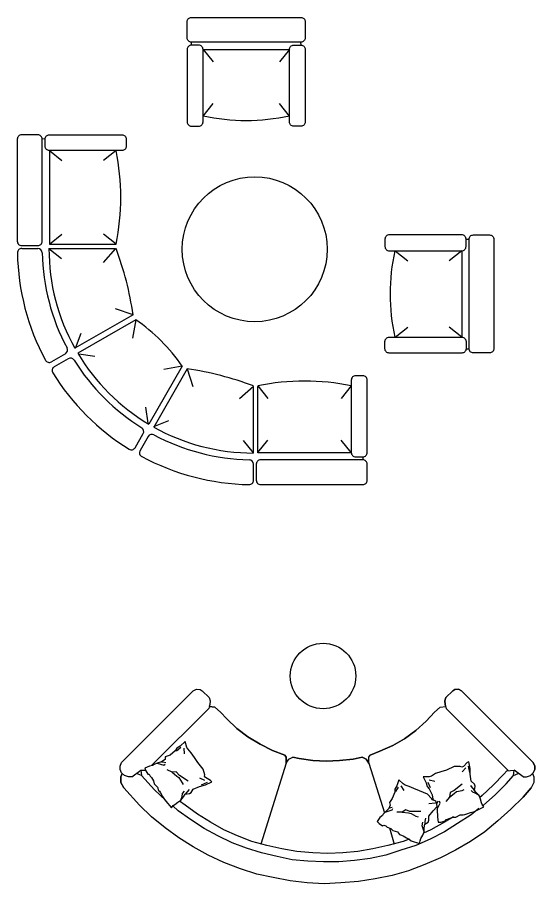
# Model space of a CAD drawing. Header units: inches. Extents: x -10949 to -5554, y -8625 to -6596.
# Drawn here: x -6752.7 to -6620.6, y -8071.5 to -7850.3 of the extents above; entities that cross this region are included whole.
import ezdxf

# ---------------------------------------------------------------- set-up
doc = ezdxf.new("R2010")
doc.units = ezdxf.units.IN
doc.layers.add('VATDUNG', color=9, linetype='Continuous')

# ---------------------------------------------------------------- blocks, each defined once
blk = doc.blocks.new('GHE-BANH')
for p, q in [((-300.6, -33.6), (-230.7, -120.5)), ((300.6, -33.6), (230.7, -120.5)), ((-300.6, -496.9), (-230.7, -410)), ((300.6, -496.9), (230.7, -410)), ((-381.5, -526.9), (-380.9, -547.7)), ((-300.6, -496.9), (300.6, -496.9)), ((381.5, -526.9), (380.9, -547.7))]:
    blk.add_line(p, q)
for points in [[(-411.5, -496.9), (-411.5, 7.5, -0.414214), (-381.5, 37.5), (-330.6, 37.5, -0.414214), (-300.6, 7.5), (-300.6, -496.9, -0.414214), (-330.6, -526.9), (-381.5, -526.9, -0.414214)], [(411.5, -496.9), (411.5, 7.5, 0.414214), (381.5, 37.5), (330.6, 37.5, 0.414214), (300.6, 7.5), (300.6, -496.9, 0.414214), (330.6, -526.9), (381.5, -526.9, 0.414214)], [(-410.9, -577.7), (-410.9, -690.6, 0.414214), (-380.9, -720.6), (380.9, -720.6, 0.414214), (410.9, -690.6), (410.9, -577.7, 0.414214), (380.9, -547.7), (-380.9, -547.7, 0.414214)]]:
    blk.add_lwpolyline(points, format="xyb", close=True)
blk.add_arc((0, -1361.9), 1361.9, 77.24829, 102.75171)
blk = doc.blocks.new('A$C5BF7512E')
at = {"layer": 'VATDUNG'}
for p, q in [((193.7, 2406.3), (172.9, 2405.7)), ((223.7, 2325.4), (223.7, 1674.2)), ((223.7, 2325.4), (310.6, 2255.5)), ((687, 2325.4), (600.1, 2255.5)), ((223.7, 1674.2), (310.6, 1744.1)), ((687, 1674.2), (600.1, 1744.1)), ((30.3, 1643.9), (143.2, 1643.9)), ((220.1, 1643.9), (683.3, 1643.9)), ((220.1, 1643.9), (306.9, 1574)), ((223.7, 1674.2), (687, 1674.2)), ((683.3, 1643.9), (596.5, 1546.9)), ((806.7, 1182), (683, 1222.8)), ((805.4, 1182.9), (400.9, 949.4)), ((825.4, 1148.3), (420.9, 914.7)), ((825.4, 1148.3), (800.8, 1020.4)), ((405.1, 951.1), (445.5, 1055)), ((334.7, 911.2), (236.9, 854.7)), ((428.2, 909.8), (538.7, 894.6)), ((354.7, 876.5), (256.9, 820)), ((1148.3, 825.4), (914.7, 420.9)), ((1182.9, 805.4), (949.4, 400.9)), ((1148.3, 825.4), (1020.4, 800.8)), ((1182, 806.7), (1222.8, 683)), ((1643.9, 683.3), (1546.9, 596.5)), ((1643.9, 220.1), (1643.9, 683.3)), ((1674.2, 687), (1744.1, 600.1)), ((1674.2, 220.1), (1674.2, 683.3)), ((2325.4, 687), (2255.5, 600.1)), ((909.8, 428.2), (894.6, 538.7)), ((951.1, 405.1), (1055, 445.5)), ((820, 256.9), (876.5, 354.7)), ((911.2, 334.7), (854.7, 236.9)), ((1643.9, 220.1), (1574, 306.9)), ((1674.2, 223.7), (1744.1, 310.6)), ((2325.4, 223.7), (2255.5, 310.6)), ((1674.2, 223.7), (2325.4, 223.7)), ((2406.3, 193.7), (2405.7, 172.9)), ((1643.9, 30.3), (1643.9, 143.2))]:
    blk.add_line(p, q, dxfattribs=at)
for points in [[(142.9, 2435.7), (30, 2435.7, 0.414214), (0, 2405.7), (0, 1693.9, 0.414214), (30, 1663.9), (142.9, 1663.9, 0.414214), (172.9, 1693.9), (172.9, 2405.7, 0.414214)], [(223.7, 2436.3), (728.1, 2436.3, -0.414214), (758.1, 2406.3), (758.1, 2355.4, -0.414214), (728.1, 2325.4), (223.7, 2325.4, -0.414214), (193.7, 2355.4), (193.7, 2406.3, -0.414214)], [(2436.3, 223.7), (2436.3, 728.1, 0.414214), (2406.3, 758.1), (2355.4, 758.1, 0.414214), (2325.4, 728.1), (2325.4, 223.7, 0.414214), (2355.4, 193.7), (2406.3, 193.7, 0.414214)], [(1663.9, 142.9), (1663.9, 30, 0.414214), (1693.9, 0), (2405.7, 0, 0.414214), (2435.7, 30), (2435.7, 142.9, 0.414214), (2405.7, 172.9), (1693.9, 172.9, 0.414214)]]:
    blk.add_lwpolyline(points, format="xyb", close=True, dxfattribs=at)
for centre, radius, start, end in [((-874.3, 1999.8), 1594.9, 348.22021, 11.77979), ((30.3, 1613.9), 30, 90, 181.06509), ((143.2, 1613.9), 30, 1.14523, 90), ((1643.9, 1643.9), 1423.9, 180, 209.19518), ((-1323.9, 881.8), 2150.5, 8.04737, 20.75501), ((1643.9, 1643.9), 1643.9, 181.06509, 208.22467), ((1643.9, 1643.9), 1471, 181.14523, 208.09106), ((78.7, 78.7), 1304.4, 34.92042, 55.07958), ((319.7, 937.1), 30, 300, 28.09106), ((1643.9, 1643.9), 1423.9, 210.80482, 239.19518), ((221.9, 880.6), 30, 208.22467, 300), ((369.7, 850.5), 30, 31.90894, 120), ((1643.9, 1643.9), 1471, 211.90894, 238.09106), ((271.9, 794), 30, 120, 211.77533), ((881.8, -1323.9), 2150.5, 69.24499, 81.95263), ((1643.9, 1643.9), 1643.9, 211.77533, 238.22467), ((1999.8, -874.3), 1594.9, 78.22021, 101.77979), ((850.5, 369.7), 30, 330, 58.09106), ((1643.9, 1643.9), 1423.9, 240.80482, 270), ((937.1, 319.7), 30, 61.90894, 150), ((1643.9, 1643.9), 1471, 241.90894, 268.85477), ((794, 271.9), 30, 238.22467, 330), ((880.6, 221.9), 30, 150, 241.77533), ((1643.9, 1643.9), 1643.9, 241.77533, 268.93491), ((1613.9, 143.2), 30, 0, 88.85477), ((1613.9, 30.3), 30, 268.93491, 0)]:
    blk.add_arc(centre, radius, start, end, dxfattribs=at)
blk = doc.blocks.new('sofa-51')
at = {"color": 0, "linetype": 'ByBlock'}
for p, q in [((-0.0142, 0.1758), (0.4846, 0.6746)), ((-0.0142, 0.1758), (0.4824, 0.6724)), ((-0.0142, 0.1758), (0.4824, 0.6724)), ((0.4824, 0.6724), (0.4846, 0.6746)), ((0.4846, 0.6746), (0.5073, 0.6865)), ((0.4846, 0.6746), (0.5073, 0.6865)), ((0.5073, 0.6865), (0.5314, 0.6841)), ((0.5073, 0.6865), (0.5314, 0.6841)), ((0.5314, 0.6841), (0.5465, 0.6761)), ((0.5314, 0.6841), (0.5465, 0.6761)), ((0.5465, 0.6761), (0.5943, 0.6284)), ((0.5943, 0.6284), (0.5465, 0.6761)), ((2.2434, 0.6284), (2.2911, 0.6761)), ((2.2434, 0.6284), (2.2911, 0.6761)), ((2.2911, 0.6761), (2.3062, 0.6841)), ((2.3062, 0.6841), (2.2911, 0.6761)), ((2.3062, 0.6841), (2.3303, 0.6865)), ((2.3303, 0.6865), (2.3062, 0.6841)), ((2.3303, 0.6865), (2.353, 0.6746)), ((2.353, 0.6746), (2.3303, 0.6865)), ((2.353, 0.6746), (2.8519, 0.1758)), ((2.8519, 0.1758), (2.353, 0.6746)), ((0.5943, 0.6284), (0.6014, 0.6052)), ((0.5943, 0.6284), (0.6014, 0.6052)), ((0.6014, 0.6052), (0.599, 0.5811)), ((0.6014, 0.6052), (0.599, 0.5811)), ((2.2362, 0.6052), (2.2434, 0.6284)), ((2.2434, 0.6284), (2.2362, 0.6052)), ((2.2386, 0.5811), (2.2362, 0.6052)), ((2.2362, 0.6052), (2.2386, 0.5811)), ((0.5924, 0.5518), (0.1936, 0.1553)), ((0.599, 0.5811), (0.5924, 0.5518)), ((0.599, 0.5811), (0.5957, 0.5664)), ((0.5957, 0.5664), (0.635, 0.5611)), ((0.635, 0.5611), (0.5957, 0.5664)), ((0.635, 0.5611), (0.6745, 0.5273)), ((0.6745, 0.5273), (0.635, 0.5611)), ((2.1632, 0.5273), (2.2027, 0.5611)), ((2.1632, 0.5273), (2.2027, 0.5611)), ((2.2027, 0.5611), (2.2419, 0.5664)), ((2.2027, 0.5611), (2.2419, 0.5664)), ((2.2419, 0.5664), (2.2386, 0.5811)), ((2.2386, 0.5811), (2.2452, 0.5518)), ((2.2452, 0.5518), (2.6796, 0.1199)), ((0.6745, 0.5273), (0.7173, 0.4798)), ((0.7173, 0.4798), (0.6745, 0.5273)), ((2.1062, 0.4655), (2.1632, 0.5273)), ((2.1632, 0.5273), (2.1062, 0.4655)), ((0.7173, 0.4798), (0.7885, 0.4133)), ((0.7885, 0.4133), (0.7173, 0.4798)), ((2.0349, 0.399), (2.1062, 0.4655)), ((2.1062, 0.4655), (2.0349, 0.399)), ((0.7885, 0.4133), (0.8645, 0.3563)), ((0.8645, 0.3563), (0.7885, 0.4133)), ((1.9542, 0.342), (2.0349, 0.399)), ((2.0349, 0.399), (1.9542, 0.342)), ((0.4275, 0.323), (0.3943, 0.2898)), ((0.4399, 0.2803), (0.4275, 0.323)), ((0.8645, 0.3563), (0.95, 0.304)), ((0.95, 0.304), (0.8645, 0.3563)), ((0.95, 0.304), (1.0355, 0.2613)), ((1.0355, 0.2613), (0.95, 0.304)), ((1.8734, 0.2945), (1.9542, 0.342)), ((1.9542, 0.342), (1.8734, 0.2945)), ((0.3591, 0.2584), (0.323, 0.228)), ((0.3705, 0.2755), (0.3591, 0.2584)), ((0.399, 0.2803), (0.3686, 0.2565)), ((0.3943, 0.2898), (0.3705, 0.2755)), ((0.418, 0.2755), (0.4209, 0.2375)), ((0.4465, 0.2708), (0.4399, 0.2803)), ((0.4703, 0.2442), (0.4465, 0.2708)), ((0.494, 0.2109), (0.4703, 0.2442)), ((1.0355, 0.2613), (1.121, 0.228)), ((1.121, 0.228), (1.0355, 0.2613)), ((1.7167, 0.228), (1.7832, 0.2565)), ((1.7832, 0.2565), (1.7167, 0.228)), ((1.7832, 0.2565), (1.8734, 0.2945)), ((1.8734, 0.2945), (1.7832, 0.2565)), ((0.2641, 0.1824), (0.2328, 0.171)), ((0.2879, 0.1967), (0.2641, 0.1824)), ((0.2641, 0.1824), (0.2736, 0.1805)), ((0.2898, 0.2157), (0.2879, 0.1967)), ((0.323, 0.228), (0.2898, 0.2157)), ((0.2993, 0.2138), (0.2993, 0.2138)), ((0.5159, 0.1777), (0.494, 0.2109)), ((1.121, 0.228), (1.1305, 0.2138)), ((1.1305, 0.2138), (1.121, 0.228)), ((1.1305, 0.2138), (1.1305, 0.171)), ((1.1305, 0.171), (1.1305, 0.2138)), ((1.1305, 0.171), (1.1495, 0.1995)), ((1.1305, 0.171), (1.1495, 0.1995)), ((1.1495, 0.1995), (1.178, 0.2138)), ((1.1495, 0.1995), (1.178, 0.2138)), ((1.178, 0.2138), (1.2208, 0.2043)), ((1.2208, 0.2043), (1.178, 0.2138)), ((1.2208, 0.2043), (1.3158, 0.19)), ((1.3158, 0.19), (1.2208, 0.2043)), ((1.3158, 0.19), (1.4108, 0.1853)), ((1.4108, 0.1853), (1.3158, 0.19)), ((1.4108, 0.1853), (1.5029, 0.19)), ((1.5029, 0.19), (1.4108, 0.1853)), ((1.5029, 0.19), (1.5979, 0.1995)), ((1.5979, 0.1995), (1.5029, 0.19)), ((1.5979, 0.1995), (1.6597, 0.2138)), ((1.6597, 0.2138), (1.5979, 0.1995)), ((1.6597, 0.2138), (1.6882, 0.1995)), ((1.6882, 0.1995), (1.6597, 0.2138)), ((1.6882, 0.1995), (1.7072, 0.171)), ((1.7072, 0.171), (1.6882, 0.1995)), ((1.7072, 0.2138), (1.7167, 0.228)), ((1.7072, 0.2138), (1.7167, 0.228)), ((1.7072, 0.171), (1.7072, 0.2138)), ((1.7072, 0.171), (1.7072, 0.2138)), ((2.4035, 0.1824), (2.3912, 0.1777)), ((2.413, 0.1349), (2.4035, 0.1824)), ((-0.0237, 0.152), (-0.0142, 0.1758)), ((-0.0237, 0.152), (-0.0142, 0.1758)), ((-0.0237, 0.1283), (-0.0237, 0.152)), ((-0.0237, 0.1283), (-0.0237, 0.152)), ((-0.0142, 0.1045), (-0.0237, 0.1283)), ((-0.0142, 0.1045), (-0.0237, 0.1283)), ((0.057, 0.076), (0.1188, 0.1235)), ((0.1188, 0.1235), (0.1235, 0.0855)), ((0.1188, 0.1235), (0.1568, 0.1235)), ((0.1805, 0.152), (0.1473, 0.1378)), ((0.1473, 0.1378), (0.1549, 0.1188)), ((0.1473, 0.1378), (0.1473, 0.1378)), ((0.1995, 0.1568), (0.1805, 0.152)), ((0.2119, 0.1634), (0.1995, 0.1568)), ((0.2328, 0.171), (0.2119, 0.1634)), ((0.2328, 0.171), (0.2803, 0.1587)), ((0.2736, 0.1805), (0.2926, 0.1758)), ((0.2803, 0.1587), (0.2898, 0.1663)), ((0.3373, 0.1092), (0.3021, 0.1254)), ((0.5539, 0.1302), (0.5159, 0.1777)), ((0.5653, 0.0903), (0.5539, 0.1302)), ((1.1305, 0.171), (0.9548, -0.3914)), ((1.7072, 0.171), (1.8164, -0.1729)), ((2.2468, 0.1235), (2.2088, 0.1112)), ((2.3009, 0.1492), (2.2468, 0.1235)), ((2.3437, 0.1492), (2.3009, 0.1492)), ((2.3532, 0.1444), (2.3437, 0.1492)), ((2.3655, 0.1492), (2.3532, 0.1444)), ((2.3817, 0.1397), (2.356, 0.1112)), ((2.3912, 0.1777), (2.3655, 0.1492)), ((2.3988, 0.152), (2.4083, 0.1064)), ((2.413, 0.095), (2.413, 0.1349)), ((2.6667, 0.1188), (2.7189, 0.1235)), ((2.7142, 0.0855), (2.7189, 0.1235)), ((2.7807, 0.076), (2.7189, 0.1235)), ((2.8519, 0.1758), (2.8614, 0.152)), ((2.8614, 0.152), (2.8519, 0.1758)), ((2.8614, 0.1283), (2.8519, 0.1045)), ((2.8519, 0.1045), (2.8614, 0.1283)), ((2.8614, 0.152), (2.8614, 0.1283)), ((2.8614, 0.1283), (2.8614, 0.152)), ((-0.019, 0.076), (-0.0095, 0.0998)), ((-0.0095, 0.0998), (-0.019, 0.076)), ((-0.019, 0.038), (-0.019, 0.076)), ((-0.019, 0.076), (-0.019, 0.038)), ((-0.0095, 0.0998), (-0.0142, 0.1045)), ((0.0048, 0.0855), (-0.0142, 0.1045)), ((0.0333, 0.076), (0.0048, 0.0855)), ((0.057, 0.076), (0.0333, 0.076)), ((0.1235, 0.0855), (0.0903, 0.0998)), ((0.2138, -0.0142), (0.1235, 0.0855)), ((0.1549, 0.1188), (0.1691, 0.095)), ((0.1691, 0.095), (0.1786, 0.095)), ((0.1786, 0.095), (0.1853, 0.0827)), ((0.1853, 0.0827), (0.1929, 0.0713)), ((0.1929, 0.0713), (0.2071, 0.0494)), ((0.3658, 0.1112), (0.3373, 0.1092)), ((0.3373, 0.1092), (0.3705, 0.0827)), ((0.3895, 0.0874), (0.3658, 0.1112)), ((0.3705, 0.0827), (0.3848, 0.0713)), ((0.3848, 0.0713), (0.4066, 0.0352)), ((0.4494, 0.0475), (0.3895, 0.0874)), ((0.5653, 0.0523), (0.5301, 0.0684)), ((0.5634, 0.0808), (0.5653, 0.0903)), ((0.57, 0.0713), (0.5634, 0.0808)), ((0.6033, 0.0523), (0.57, 0.0713)), ((2.0853, 0.0779), (2.1062, 0.0352)), ((2.128, 0.0779), (2.0853, 0.0779)), ((2.1423, 0.0827), (2.128, 0.0779)), ((2.1708, 0.0998), (2.1423, 0.0827)), ((2.2088, 0.1112), (2.1708, 0.0998)), ((2.4197, 0.0475), (2.413, 0.095)), ((2.6477, 0.095), (2.5717, 0.019)), ((2.6477, 0.095), (2.6667, 0.1188)), ((2.6619, 0.0285), (2.7142, 0.0855)), ((2.7142, 0.0855), (2.7474, 0.0998)), ((2.7807, 0.076), (2.8044, 0.076)), ((2.8044, 0.076), (2.8329, 0.0855)), ((2.8329, 0.0855), (2.8519, 0.1045)), ((2.8519, 0.1045), (2.8472, 0.0998)), ((2.8472, 0.0998), (2.8567, 0.076)), ((2.8472, 0.0998), (2.8567, 0.076)), ((2.8567, 0.076), (2.8567, 0.038)), ((2.8567, 0.076), (2.8567, 0.038)), ((0, 0), (-0.019, 0.038)), ((-0.019, 0.038), (0, 0)), ((0.1092, -0.1207), (0, 0)), ((0.1092, -0.1207), (0, 0)), ((0.2071, 0.0494), (0.2119, 0.0285)), ((0.2071, 0.0494), (0.2071, 0.0494)), ((0.2119, 0.0285), (0.2356, 0.0048)), ((0.2356, 0.0048), (0.2423, -0.0171)), ((0.2356, 0.0048), (0.2356, 0.0048)), ((0.4066, 0.0352), (0.4133, 0.0238)), ((0.4845, -0.0095), (0.5273, 0.0095)), ((0.5273, 0.0095), (0.57, 0.0209)), ((0.5824, 0.038), (0.5396, 0.019)), ((0.57, 0.0209), (0.6128, 0.0428)), ((0.6128, 0.0428), (0.6033, 0.0523)), ((1.9019, 0.0143), (1.8877, -0.0095)), ((1.9114, 0.0048), (1.8924, -0.0256)), ((1.9162, 0.057), (1.9019, 0.0143)), ((1.9447, 0.0285), (1.9162, 0.057)), ((1.9304, 0.0143), (1.9494, -0.019)), ((1.9589, 0.019), (1.9447, 0.0285)), ((1.9874, 0.0095), (1.9589, 0.019)), ((2.0207, -0.0047), (1.9874, 0.0095)), ((2.1062, 0.0352), (2.1138, 0.0095)), ((2.1138, 0.0095), (2.128, -0.0076)), ((2.1185, 0.0399), (2.1328, 0.0019)), ((2.128, 0.057), (2.166, 0.0475)), ((2.356, 0.0257), (2.3009, -0.019)), ((2.4149, 0.0162), (2.4273, 0)), ((2.4415, 0.0257), (2.4197, 0.0475)), ((2.4273, 0), (2.4415, -0.0171)), ((2.4463, 0.0114), (2.4415, 0.0257)), ((2.4415, -0.0171), (2.4463, 0.0114)), ((2.5717, 0.019), (2.4957, -0.0541)), ((2.6619, 0.0285), (2.5859, -0.0494)), ((2.8377, 0), (2.7807, -0.0636)), ((2.7807, -0.0636), (2.8377, 0)), ((2.8567, 0.038), (2.8377, 0)), ((2.8567, 0.038), (2.8377, 0)), ((0.2945, -0.0874), (0.2138, -0.0142)), ((0.2423, -0.0171), (0.2499, -0.0237)), ((0.2499, -0.0237), (0.2565, -0.0351)), ((0.2565, -0.0351), (0.2708, -0.0589)), ((0.2708, -0.0589), (0.285, -0.0807)), ((0.399, -0.0855), (0.4066, -0.0589)), ((0.4066, -0.0589), (0.4085, -0.0399)), ((0.4085, -0.0399), (0.4228, -0.0237)), ((0.4161, -0.0617), (0.4275, -0.0427)), ((0.4418, -0.0285), (0.4275, -0.0427)), ((0.4275, -0.0427), (0.4589, -0.0399)), ((0.456, -0.0123), (0.4418, -0.0285)), ((0.4589, -0.0399), (0.4703, -0.0332)), ((0.4703, -0.0332), (0.4845, -0.0095)), ((1.8877, -0.0304), (1.8687, -0.0731)), ((1.8877, -0.0095), (1.8877, -0.0304)), ((2.0587, -0.0209), (2.0207, -0.0047)), ((2.1157, -0.0446), (2.0587, -0.0209)), ((2.1442, -0.0731), (2.1157, -0.0446)), ((2.128, -0.0076), (2.1489, -0.0475)), ((2.1489, -0.0475), (2.1518, -0.0807)), ((2.2724, -0.0332), (2.2677, -0.0636)), ((2.2677, -0.0636), (2.3009, -0.038)), ((2.3009, -0.019), (2.2724, -0.0332)), ((2.3009, -0.038), (2.318, -0.0256)), ((2.318, -0.0256), (2.356, -0.0171)), ((2.356, -0.0171), (2.3703, -0.0123)), ((2.432, -0.0304), (2.4197, -0.0171)), ((2.451, -0.0399), (2.432, -0.0304)), ((2.4529, -0.0304), (2.4415, -0.0171)), ((2.4748, -0.0522), (2.451, -0.0399)), ((2.4748, -0.0522), (2.4529, -0.0304)), ((2.4843, -0.0779), (2.4748, -0.0522)), ((2.4957, -0.0541), (2.4767, -0.0684)), ((2.5859, -0.0494), (2.5052, -0.1207)), ((0.285, -0.0807), (0.2926, -0.0921)), ((0.2926, -0.0921), (0.3325, -0.1396)), ((0.3449, -0.1235), (0.3563, -0.1159)), ((0.3563, -0.1159), (0.3781, -0.0997)), ((0.3781, -0.0997), (0.399, -0.0855)), ((0.4275, -0.1207), (0.3895, -0.0921)), ((0.399, -0.0855), (0.4161, -0.0617)), ((1.8687, -0.0731), (1.8497, -0.1016)), ((1.8497, -0.1016), (1.8544, -0.1207)), ((1.8592, -0.0969), (1.8592, -0.0969)), ((2.1679, -0.1064), (2.1252, -0.1111)), ((2.1489, -0.0826), (2.1442, -0.0731)), ((2.1584, -0.0874), (2.1489, -0.0826)), ((2.1518, -0.0807), (2.1708, -0.0902)), ((2.1565, -0.0712), (2.1565, -0.0712)), ((2.1708, -0.0902), (2.1774, -0.114)), ((2.1774, -0.114), (2.1822, -0.1064)), ((2.1774, -0.114), (2.1822, -0.1491)), ((2.1822, -0.1064), (2.1898, -0.0902)), ((2.1822, -0.1491), (2.204, -0.1064)), ((2.204, -0.1064), (2.1993, -0.0921)), ((2.2677, -0.0636), (2.242, -0.095)), ((2.4909, -0.1045), (2.4843, -0.0779)), ((2.4957, -0.1159), (2.4909, -0.1045)), ((2.508, -0.133), (2.4957, -0.1159)), ((2.7807, -0.0636), (2.6952, -0.1491)), ((2.7807, -0.0636), (2.6952, -0.1491)), ((0.1947, -0.2014), (0.1092, -0.1207)), ((0.1947, -0.2014), (0.1092, -0.1207)), ((0.3325, -0.1396), (0.3449, -0.1235)), ((0.38, -0.1586), (0.342, -0.1254)), ((0.4655, -0.2204), (0.38, -0.1586)), ((0.513, -0.1824), (0.4275, -0.1207)), ((1.8212, -0.1681), (1.8069, -0.1824)), ((1.8449, -0.1444), (1.8212, -0.1681)), ((1.8212, -0.1681), (1.8687, -0.1539)), ((1.8544, -0.1207), (1.8449, -0.1444)), ((1.8449, -0.1444), (1.8497, -0.1396)), ((1.8497, -0.1396), (1.8687, -0.1349)), ((1.8687, -0.1539), (1.8734, -0.1444)), ((1.9399, -0.1681), (1.9019, -0.1681)), ((1.9637, -0.1539), (1.9399, -0.1681)), ((1.9399, -0.1681), (1.9827, -0.1729)), ((1.9922, -0.1634), (1.9637, -0.1539)), ((1.9827, -0.1729), (2.0017, -0.1776)), ((2.0682, -0.1634), (1.9922, -0.1634)), ((2.0017, -0.1776), (2.0349, -0.1966)), ((2.1252, -0.1966), (2.1537, -0.1586)), ((2.1537, -0.1586), (2.1822, -0.1301)), ((2.1822, -0.1491), (2.1822, -0.171)), ((2.1822, -0.171), (2.185, -0.1824)), ((2.375, -0.1852), (2.3893, -0.1805)), ((2.3893, -0.1805), (2.4149, -0.171)), ((2.4149, -0.171), (2.4415, -0.1634)), ((2.4719, -0.1444), (2.4197, -0.1871)), ((2.4415, -0.1634), (2.4529, -0.1586)), ((2.4529, -0.1586), (2.508, -0.133)), ((2.5052, -0.1207), (2.5004, -0.1254)), ((2.6952, -0.1491), (2.6049, -0.2299)), ((2.6952, -0.1491), (2.6049, -0.2299)), ((0.2898, -0.2774), (0.1947, -0.2014)), ((0.2898, -0.2774), (0.1947, -0.2014)), ((0.5605, -0.2821), (0.4655, -0.2204)), ((0.6033, -0.2394), (0.513, -0.1824)), ((0.6983, -0.2916), (0.6033, -0.2394)), ((1.7832, -0.2061), (1.7642, -0.2346)), ((1.7642, -0.2346), (1.7784, -0.2489)), ((1.7642, -0.2346), (1.7642, -0.2346)), ((1.8022, -0.1919), (1.7832, -0.2061)), ((1.8069, -0.1824), (1.8022, -0.1919)), ((2.0349, -0.1966), (2.0492, -0.2014)), ((2.0777, -0.2631), (2.0824, -0.2394)), ((2.1014, -0.2109), (2.0967, -0.2346)), ((2.0967, -0.2346), (2.0967, -0.2536)), ((2.0967, -0.2536), (2.1204, -0.2394)), ((2.1204, -0.2394), (2.1252, -0.2251)), ((2.1252, -0.2251), (2.1252, -0.1966)), ((2.2344, -0.2394), (2.1394, -0.2916)), ((2.185, -0.1824), (2.185, -0.2042)), ((2.185, -0.2042), (2.1898, -0.2375)), ((2.1898, -0.2375), (2.2107, -0.2375)), ((2.1898, -0.2375), (2.1898, -0.2375)), ((2.2107, -0.2375), (2.2373, -0.2299)), ((2.2962, -0.2014), (2.2344, -0.2394)), ((2.2373, -0.2299), (2.242, -0.2204)), ((2.242, -0.2204), (2.2534, -0.2185)), ((2.2534, -0.2185), (2.2658, -0.2137)), ((2.2658, -0.2137), (2.2914, -0.2042)), ((2.2914, -0.2042), (2.3133, -0.2042)), ((2.2914, -0.2042), (2.2914, -0.2042)), ((2.3133, -0.2042), (2.3418, -0.1871)), ((2.4197, -0.1871), (2.3247, -0.2489)), ((2.3418, -0.1871), (2.3627, -0.1871)), ((2.3418, -0.1871), (2.3418, -0.1871)), ((2.3627, -0.1871), (2.375, -0.1852)), ((2.6049, -0.2299), (2.5147, -0.3059)), ((2.6049, -0.2299), (2.5147, -0.3059)), ((0.3848, -0.3486), (0.2898, -0.2774)), ((0.3848, -0.3486), (0.2898, -0.2774)), ((0.6555, -0.3344), (0.5605, -0.2821)), ((0.7933, -0.3344), (0.6983, -0.2916)), ((1.7784, -0.2489), (1.8022, -0.2631)), ((1.8022, -0.2631), (1.8117, -0.2584)), ((1.8117, -0.2584), (1.8259, -0.2631)), ((1.8259, -0.2631), (1.8354, -0.2726)), ((1.8354, -0.2726), (1.8592, -0.2821)), ((1.8497, -0.2774), (1.8829, -0.3914)), ((1.8592, -0.2821), (1.8734, -0.2964)), ((1.8592, -0.2821), (1.8592, -0.2821)), ((1.8734, -0.2964), (1.9067, -0.3059)), ((2.0824, -0.2774), (2.0777, -0.2631)), ((2.0919, -0.3059), (2.0824, -0.2774)), ((2.1394, -0.2916), (2.0872, -0.3154)), ((2.0919, -0.2774), (2.0967, -0.2536)), ((2.0919, -0.3059), (2.0919, -0.2774)), ((2.3247, -0.2489), (2.2344, -0.3059)), ((0.4845, -0.4104), (0.3848, -0.3486)), ((0.4845, -0.4104), (0.3848, -0.3486)), ((0.7553, -0.3819), (0.6555, -0.3344)), ((0.893, -0.3724), (0.7933, -0.3344)), ((1.9067, -0.3059), (1.9209, -0.3249)), ((1.9067, -0.3059), (1.9067, -0.3059)), ((1.9209, -0.3249), (1.9352, -0.3296)), ((1.9352, -0.3296), (1.9447, -0.3344)), ((1.9447, -0.3344), (1.9684, -0.3486)), ((1.9874, -0.3581), (1.9447, -0.3724)), ((1.9684, -0.3486), (1.9874, -0.3581)), ((1.9874, -0.3581), (2.0017, -0.3676)), ((2.1347, -0.3581), (2.0349, -0.4009)), ((2.0634, -0.3676), (2.0682, -0.3534)), ((2.0682, -0.3534), (2.0824, -0.3296)), ((2.0824, -0.3296), (2.0919, -0.3059)), ((2.2344, -0.3059), (2.1347, -0.3581)), ((2.5147, -0.3059), (2.4149, -0.3724)), ((2.5147, -0.3059), (2.4149, -0.3724)), ((0.589, -0.4674), (0.4845, -0.4104)), ((0.589, -0.4674), (0.4845, -0.4104)), ((0.855, -0.4199), (0.7553, -0.3819)), ((0.9595, -0.4531), (0.855, -0.4199)), ((0.9975, -0.4009), (0.893, -0.3724)), ((1.102, -0.4246), (0.9975, -0.4009)), ((1.8402, -0.4009), (1.7357, -0.4246)), ((1.9447, -0.3724), (1.8402, -0.4009)), ((2.0349, -0.4009), (1.9304, -0.4341)), ((2.0017, -0.3676), (2.0587, -0.3866)), ((2.0587, -0.3866), (2.0634, -0.3676)), ((2.4149, -0.3724), (2.3104, -0.4341)), ((2.4149, -0.3724), (2.3104, -0.4341)), ((0.6983, -0.5196), (0.589, -0.4674)), ((0.6983, -0.5196), (0.589, -0.4674)), ((1.0688, -0.4769), (0.9595, -0.4531)), ((1.1733, -0.5006), (1.0688, -0.4769)), ((1.2065, -0.4436), (1.102, -0.4246)), ((1.3158, -0.4531), (1.2065, -0.4436)), ((1.4203, -0.4579), (1.3158, -0.4531)), ((1.5267, -0.4531), (1.4203, -0.4579)), ((1.6312, -0.4436), (1.5267, -0.4531)), ((1.7357, -0.4246), (1.6312, -0.4436)), ((1.8259, -0.4674), (1.7167, -0.4911)), ((1.9304, -0.4341), (1.8259, -0.4674)), ((2.3104, -0.4341), (2.2059, -0.4864)), ((2.3104, -0.4341), (2.2059, -0.4864)), ((0.8123, -0.5624), (0.6983, -0.5196)), ((0.8123, -0.5624), (0.6983, -0.5196)), ((1.2825, -0.5101), (1.1733, -0.5006)), ((1.3918, -0.5149), (1.2825, -0.5101)), ((1.4982, -0.5149), (1.3918, -0.5149)), ((1.6074, -0.5054), (1.4982, -0.5149)), ((1.7167, -0.4911), (1.6074, -0.5054)), ((2.0967, -0.5339), (1.9827, -0.5766)), ((2.0967, -0.5339), (1.9827, -0.5766)), ((2.2059, -0.4864), (2.0967, -0.5339)), ((2.2059, -0.4864), (2.0967, -0.5339)), ((0.9263, -0.6004), (0.8123, -0.5624)), ((0.9263, -0.6004), (0.8123, -0.5624)), ((1.0403, -0.6241), (0.9263, -0.6004)), ((1.0403, -0.6241), (0.9263, -0.6004)), ((1.9827, -0.5766), (1.8687, -0.6099)), ((1.9827, -0.5766), (1.8687, -0.6099)), ((1.159, -0.6479), (1.0403, -0.6241)), ((1.159, -0.6479), (1.0403, -0.6241)), ((1.2778, -0.6621), (1.159, -0.6479)), ((1.2778, -0.6621), (1.159, -0.6479)), ((1.3965, -0.6669), (1.2778, -0.6621)), ((1.3965, -0.6669), (1.2778, -0.6621)), ((1.5124, -0.6621), (1.3965, -0.6669)), ((1.5124, -0.6621), (1.3965, -0.6669)), ((1.6359, -0.6526), (1.5124, -0.6621)), ((1.6359, -0.6526), (1.5124, -0.6621)), ((1.7499, -0.6336), (1.6359, -0.6526)), ((1.7499, -0.6336), (1.6359, -0.6526)), ((1.8687, -0.6099), (1.7499, -0.6336)), ((1.8687, -0.6099), (1.7499, -0.6336))]:
    blk.add_line(p, q, dxfattribs=at)
blk.add_circle((1.388, 0.7789), 0.2283, dxfattribs=at)

msp = doc.modelspace()

# ---------------------------------------------------------------- linework, layer by layer
at = {"layer": 'VATDUNG'}
msp.add_circle((-6692.07, -7909.55), 18.5, dxfattribs=at)

# ---------------------------------------------------------------- block references
at = {"xscale": 36.6666666667556, "yscale": 36.6666666667556, "zscale": 36.6666666667556}
msp.add_blockref('sofa-51', (-6725.53, -8047.05), dxfattribs=at)
at = {"layer": 'VATDUNG', "xscale": -0.0366666666667556, "yscale": 0.0366666666667556, "zscale": 0.0366666666667556}
for p, rotation in [((-6694.25, -7876.77), 180), ((-6657.45, -7920.96), 90)]:
    msp.add_blockref('GHE-BANH', p, dxfattribs=dict(at, rotation=rotation))
at = {"layer": 'VATDUNG', "ltscale": 50, "xscale": 0.0366666666667556, "yscale": 0.0366666666667556, "zscale": 0.0366666666667556}
msp.add_blockref('A$C5BF7512E', (-6752.68, -7969.63), dxfattribs=at)

doc.saveas('drawing.dxf')
